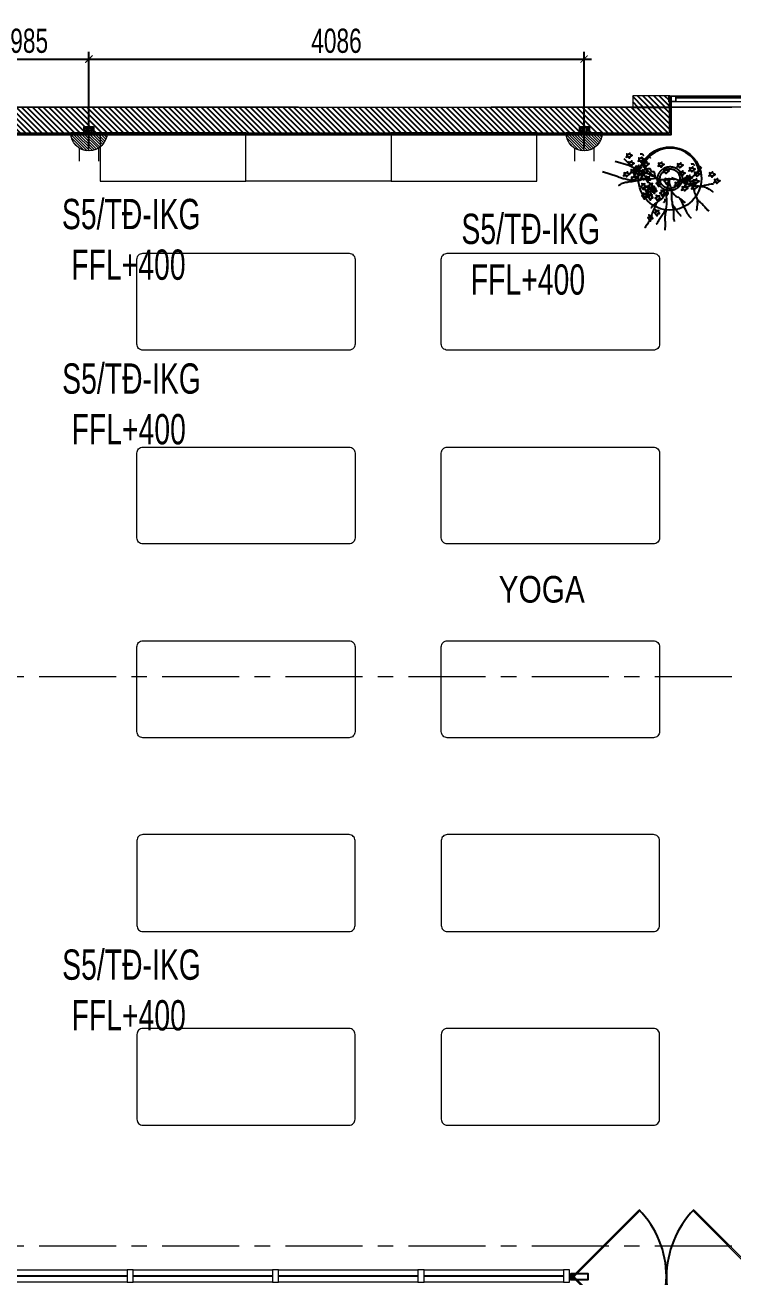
# Model space of a CAD drawing. Header units: millimetres. Extents: x -343543 to 400519, y -115663 to 104219.
# Drawn here: x -329395 to -323555, y -40258 to -29921 of the extents above; entities that cross this region are included whole.
import ezdxf
from ezdxf.xclip import XClip

# ---------------------------------------------------------------- set-up
doc = ezdxf.new("R2010")
doc.units = ezdxf.units.MM
doc.header["$XCLIPFRAME"] = 0
doc.linetypes.add('XREF MAT BANG TUONG XAY$0$01.Xref _MB T2-Mai$0$HIDDEN', pattern=[9.525, 6.35, -3.175])
doc.linetypes.add('XREF MAT BANG TUONG XAY$0$CENTER', pattern=[50.8, 31.75, -6.35, 6.35, -6.35])
doc.layers.get('0').update_dxf_attribs({"color": 231, "lineweight": 0})
doc.layers.get('DefPoints').update_dxf_attribs({"color": 191})
for name, color, linetype, lineweight in [('1-INNO-E-Socket', 4, 'Continuous', 5), ('A-PATT', 252, 'Continuous', 9), ('A-SYMBOLS', 10, 'Continuous', 13), ('E - EQ', 10, 'Continuous', 25), ('RSA -DIM', 231, 'Continuous', 0), ('SME-E-POW-NOTE', 134, 'Continuous', 18), ('XREF MAT BANG TUONG XAY$0$$1$A-TEXT', 8, 'Continuous', 25), ('XREF MAT BANG TUONG XAY$0$01.Xref _MB T2-Mai$0$$0$A-DOOR', 8, 'Continuous', 9), ('XREF MAT BANG TUONG XAY$0$01.Xref _MB T2-Mai$0$$0$A-FNSH', 8, 'Continuous', 9), ('XREF MAT BANG TUONG XAY$0$01.Xref _MB T2-Mai$0$$0$A-GLAZ', 8, 'Continuous', 13), ('XREF MAT BANG TUONG XAY$0$01.Xref _MB T2-Mai$0$$0$A-LITE', 8, 'Continuous', 9), ('XREF MAT BANG TUONG XAY$0$01.Xref _MB T2-Mai$0$$0$A-TEXT', 8, 'Continuous', 25), ('XREF MAT BANG TUONG XAY$0$01.Xref _MB T2-Mai$0$A-HIDD', 8, 'XREF MAT BANG TUONG XAY$0$01.Xref _MB T2-Mai$0$HIDDEN', 9), ('XREF MAT BANG TUONG XAY$0$A-GRID', 8, 'XREF MAT BANG TUONG XAY$0$CENTER', 15), ('XREF MAT BANG TUONG XAY$0$A-WALL-INT', 8, 'Continuous', 9)]:
    doc.layers.add(name, color=color, linetype=linetype, lineweight=lineweight)
for name, color, linetype in [('Gen Điện', 6, 'Continuous'), ('XREF MAT BANG NOI THAT$0$FF-Plants', 8, 'Continuous'), ('XREF MAT BANG TUONG XAY$0$A-FNSH', 8, 'Continuous'), ('XREF MAT BANG TUONG XAY$0$A-FURN', 8, 'Continuous'), ('XREF MAT BANG TUONG XAY$0$A-PATT', 8, 'Continuous'), ('đế âm', 1, 'Continuous')]:
    doc.layers.add(name, color=color, linetype=linetype)
doc.styles.add('SM-DIMTEXT', font='SME.shx', dxfattribs={"width": 0.7})
doc.styles.add('SME-TEXT', font='sme.shx', dxfattribs={"width": 0.7})
doc.styles.add('XREF MAT BANG NOI THAT$0$Standard', font='txt')
doc.styles.add('XREF MAT BANG TUONG XAY$0$Arial', font='arial.ttf', dxfattribs={"width": 0.8})
doc.dimstyles.new('SDIM-100', dxfattribs={"dimscale": 100, "dimtxt": 2, "dimasz": 0.6, "dimexe": 0.6, "dimexo": 0.2, "dimgap": 0.5, "dimtad": 1, "dimdec": 0, "dimzin": 12, "dimtxsty": 'SM-DIMTEXT', "dimblk": 'ARCHTICK', "dimblk1": 'ARCHTICK', "dimblk2": 'ARCHTICK', "dimcen": 0.12, "dimdle": 0.6, "dimclrd": 7, "dimclre": 8, "dimadec": 0, "dimazin": 3, "dimtfac": 2, "dimtix": 1, "dimtmove": 1, "dimatfit": 3, "dimfxl": 1, "dimtzin": 0, "dimarcsym": 1})

# ---------------------------------------------------------------- blocks, each defined once
blk = doc.blocks.new('XREF MAT BANG TUONG XAY$0$xref_IKIGAI_Cot')
at = {"layer": 'XREF MAT BANG TUONG XAY$0$A-GRID', "color": 8, "ltscale": 20}
for points in [[(-2907.5, -30600), (42750, -30600)], [(-2907.5, -35300), (42750, -35300)], [(-2907.5, -40000), (42750, -40000)]]:
    blk.add_lwpolyline(points, dxfattribs=at)
blk = doc.blocks.new('XREF MAT BANG TUONG XAY$0$01.Xref _MB T2-Mai$0$$0$A$Cfb76151b')
at = {"color": 8}
for points in [[(0, 0), (50, 0), (50, 50), (0, 50)], [(2, 2), (48, 2), (48, 48), (2, 48)]]:
    blk.add_lwpolyline(points, close=True, dxfattribs=at)
blk = doc.blocks.new('XREF MAT BANG TUONG XAY$0$01.Xref _MB T2-Mai$0$$0$A$Cc763f58b')
at = {"layer": 'DefPoints', "color": 8}
blk.add_line((5, -50), (5, 0), dxfattribs=at)
at = {"layer": 'XREF MAT BANG TUONG XAY$0$01.Xref _MB T2-Mai$0$$0$A-FNSH', "color": 8}
for centre, start, end in [((3, 2), 222.6903, 317.3097), ((3, -52), 42.6903, 137.3097)]:
    blk.add_arc(centre, 3.4, start, end, dxfattribs=at)
blk = doc.blocks.new('*U160')
at = {"layer": 'XREF MAT BANG TUONG XAY$0$01.Xref _MB T2-Mai$0$$0$A-GLAZ'}
for p, q in [((1557, 20), (55, 20)), ((1557, 10), (55, 10))]:
    blk.add_line(p, q, dxfattribs=at)
at = {"layer": 'XREF MAT BANG TUONG XAY$0$01.Xref _MB T2-Mai$0$$0$A-LITE', "color": 8}
blk.add_lwpolyline([(1557, 50), (55, 50), (55, 0), (1557, 0)], close=True, dxfattribs=at)
at = {"layer": 'XREF MAT BANG TUONG XAY$0$01.Xref _MB T2-Mai$0$$0$A-FNSH', "color": 8, "rotation": 180}
blk.add_blockref('XREF MAT BANG TUONG XAY$0$01.Xref _MB T2-Mai$0$$0$A$Cc763f58b', (5, 0), dxfattribs=at)
at = {"layer": 'XREF MAT BANG TUONG XAY$0$01.Xref _MB T2-Mai$0$$0$A-FNSH', "color": 8, "xscale": -1, "rotation": 180}
blk.add_blockref('XREF MAT BANG TUONG XAY$0$01.Xref _MB T2-Mai$0$$0$A$Cc763f58b', (1607, 0), dxfattribs=at)
at = {"layer": 'XREF MAT BANG TUONG XAY$0$01.Xref _MB T2-Mai$0$$0$A-GLAZ', "color": 8}
blk.add_blockref('XREF MAT BANG TUONG XAY$0$01.Xref _MB T2-Mai$0$$0$A$Cfb76151b', (5, 0), dxfattribs=at)
at = {"layer": 'XREF MAT BANG TUONG XAY$0$01.Xref _MB T2-Mai$0$$0$A-GLAZ', "color": 8, "xscale": -1}
blk.add_blockref('XREF MAT BANG TUONG XAY$0$01.Xref _MB T2-Mai$0$$0$A$Cfb76151b', (1607, 0), dxfattribs=at)
blk = doc.blocks.new('XREF MAT BANG TUONG XAY$0$nnrgnbnnrg')
at = {"layer": 'XREF MAT BANG TUONG XAY$0$01.Xref _MB T2-Mai$0$$0$A-DOOR', "color": 8}
for points in [[(-781, -163), (-215, 403), (-208, 396), (-774, -170)], [(809, -163), (243, 403), (236, 396), (802, -170)], [(-5636, -190), (-5586, -190), (-5586, -90), (-5636, -90)], [(-5586, -90), (-4436, -90), (-4436, -190), (-5586, -190)], [(-4436, -190), (-4386, -190), (-4386, -90), (-4436, -90)], [(-4386, -90), (-3236, -90), (-3236, -190), (-4386, -190)], [(-3236, -190), (-3186, -190), (-3186, -90), (-3236, -90)], [(-3186, -90), (-2036, -90), (-2036, -190), (-3186, -190)], [(-2036, -190), (-1986, -190), (-1986, -90), (-2036, -90)], [(-1986, -90), (-836, -90), (-836, -190), (-1986, -190)], [(-836, -190), (-786, -190), (-786, -90), (-836, -90)], [(814, -190), (864, -190), (864, -90), (814, -90)], [(864, -90), (1584, -90), (1584, -190), (864, -190)], [(1584, -190), (1634, -190), (1634, -90), (1584, -90)], [(-5586, -135), (-4436, -135), (-4436, -145), (-5586, -145)], [(-4386, -135), (-3236, -135), (-3236, -145), (-4386, -145)], [(-3186, -135), (-2036, -135), (-2036, -145), (-3186, -145)], [(-1986, -135), (-836, -135), (-836, -145), (-1986, -145)], [(-781, -127), (-215, -693), (-208, -686), (-774, -120)], [(809, -127), (243, -693), (236, -686), (802, -120)], [(864, -135), (1584, -135), (1584, -145), (864, -145)]]:
    blk.add_lwpolyline(points, close=True, dxfattribs=at)
at = {"layer": 'XREF MAT BANG TUONG XAY$0$A-FURN', "color": 8}
for points in [[(-776, -120), (-635, -120), (-635, -170), (-776, -170)], [(804, -120), (664, -120), (664, -170), (804, -170)]]:
    blk.add_lwpolyline(points, close=True, dxfattribs=at)
blk.add_circle((-756, -145), 10, dxfattribs=at)
for centre, start, end in [((-786, -150), 0.3581, 44.092), ((814, -150), 135.908, 179.6419), ((-786, -140), 315.908, 359.6419), ((814, -140), 180.3581, 224.092)]:
    blk.add_arc(centre, 800, start, end, dxfattribs=at)
blk = doc.blocks.new('*U262')
at = {"layer": 'XREF MAT BANG TUONG XAY$0$A-PATT'}
h = blk.add_hatch(dxfattribs=at)
h.set_pattern_fill('ANSI31', color=8, scale=10)
h.set_pattern_definition([(45, (41236.79, -11293.564), (-22.45064, 22.45064), [])])
h.paths.add_polyline_path([(-39, 48), (5751, 48), (5751, -162), (-39, -162)])
at = {"layer": 'XREF MAT BANG TUONG XAY$0$A-WALL-INT', "color": 8}
blk.add_lwpolyline([(-39, 48), (5751, 48), (5751, -162), (-39, -162)], close=True, dxfattribs=at)
blk = doc.blocks.new('*U254')
at = {"layer": 'XREF MAT BANG TUONG XAY$0$A-PATT'}
h = blk.add_hatch(dxfattribs=at)
h.set_pattern_fill('ANSI31', color=8, scale=10)
h.set_pattern_definition([(45, (35750.104, -11178.564), (-22.45064, 22.45064), [])])
h.paths.add_polyline_path([(-39, 48), (265, 48), (265, -48), (-39, -48)])
at = {"layer": 'XREF MAT BANG TUONG XAY$0$A-WALL-INT', "color": 8}
blk.add_lwpolyline([(-39, 48), (265, 48), (265, -48), (-39, -48)], close=True, dxfattribs=at)
blk = doc.blocks.new('XREF MAT BANG TUONG XAY$0$NNNN')
at = {"layer": 'XREF MAT BANG TUONG XAY$0$A-FURN', "color": 8, "xscale": -1, "rotation": 180}
for name, p in [('*U254', (5825, 16805)), ('*U262', (339, 16595))]:
    blk.add_blockref(name, p, dxfattribs=at)
blk = doc.blocks.new('XREF MAT BANG NOI THAT$0$YLD.Studio-02-104')
at = {"layer": 'XREF MAT BANG NOI THAT$0$FF-Plants', "color": 8, "flags": 128}
blk.add_lwpolyline([(96, -13), (101, -11), (112, -10), (119, -9), (134, -7), (139, -7), (150, -9), (159, -9), (164, -11), (169, -10), (171, -9), (173, -8), (175, -5), (180, 1), (184, 6), (192, 13), (196, 17), (205, 23), (212, 28), (217, 30), (225, 38), (235, 46), (235, 46), (235, 46, 0.059467), (219, 99, 0.414214), (-99, 219), (-105, 216), (-106, 216, 0.178839), (-228, 94), (-225, 89), (-214, 77), (-210, 74), (-209, 70), (-208, 69), (-207, 67), (-206, 68), (-205, 66), (-203, 67), (-202, 68), (-191, 69), (-184, 71), (-178, 71), (-173, 72), (-172, 70), (-170, 71), (-169, 68), (-168, 66), (-168, 65), (-167, 63), (-166, 62), (-165, 60), (-165, 58), (-164, 57), (-163, 55), (-163, 54), (-162, 52), (-160, 51), (-159, 50), (-154, 48), (-152, 47), (-150, 48), (-146, 46), (-143, 46), (-140, 47), (-138, 46), (-137, 45), (-136, 43), (-135, 40), (-135, 35), (-133, 31), (-132, 30), (-132, 24), (-131, 23), (-132, 21), (-131, 19), (-131, 17), (-130, 16), (-129, 14), (-127, 10), (-127, 6), (-126, 3), (-121, -3), (-120, -6), (-119, -7), (-119, -9), (-118, -11), (-115, -13), (-113, -14), (-111, -17), (-107, -17), (-106, -17)], format="xyb", dxfattribs=at)
at = {"layer": 'XREF MAT BANG NOI THAT$0$FF-Plants', "color": 8}
for points in [[(-456, 131), (-344, 98), (-323, 89), (-280, 69), (-247, 55), (-233, 50), (-221, 47), (-195, 33), (-180, 28), (-172, 23), (-151, 12), (-142, 7), (-127, -4), (-118, -10), (-97, -16), (-87, -18), (-76, -19), (-57, -19), (-52, -19), (-35, -15), (-18, -13), (-18, -13), (-11, -12), (1, -13), (7, -13), (20, -15), (25, -17), (28, -17), (34, -18)], [(-385, 155), (-338, 107), (-337, 106), (-336, 104), (-335, 103), (-334, 101), (-332, 98), (-329, 95), (-328, 94), (-325, 92), (-324, 91), (-323, 89), (-323, 89), (-321, 88)], [(-332, 167), (-315, 179), (-335, 186), (-335, 199), (-351, 186), (-361, 192), (-359, 175), (-366, 166), (-347, 170), (-341, 157), (-332, 167)], [(-316, 102), (-299, 114), (-319, 121), (-319, 134), (-335, 121), (-345, 127), (-343, 110), (-350, 101), (-331, 105), (-325, 92), (-316, 102)], [(-234, 134), (-216, 146), (-236, 153), (-237, 166), (-252, 154), (-262, 159), (-260, 142), (-268, 133), (-249, 138), (-243, 125), (-234, 134)], [(-137, 7), (-189, 54), (-194, 62), (-199, 68), (-206, 84), (-212, 94), (-217, 107), (-219, 114), (-221, 120), (-225, 140), (-228, 145), (-231, 155), (-232, 159), (-234, 160), (-233, 161), (-234, 162), (-234, 162)], [(-193, 97), (-175, 109), (-195, 116), (-196, 129), (-211, 116), (-221, 122), (-219, 105), (-226, 95), (-207, 100), (-202, 87), (-193, 97)], [(-69, 93), (-52, 105), (-72, 111), (-72, 125), (-88, 112), (-98, 117), (-96, 100), (-103, 91), (-84, 96), (-78, 83), (-69, 93)], [(87, 86), (105, 98), (85, 104), (84, 118), (69, 105), (59, 110), (61, 93), (54, 84), (73, 89), (78, 76), (87, 86)], [(-561, 47), (-441, 9), (-423, 0), (-413, -3), (-391, -10), (-381, -12), (-360, -16), (-355, -18), (-349, -19), (-332, -24), (-330, -25), (-328, -25), (-326, -26), (-324, -26), (-322, -27), (-317, -27), (-314, -28), (-310, -29), (-305, -28), (-303, -29), (-302, -28), (-298, -29), (-296, -29), (-294, -30), (-293, -29), (-292, -30), (-290, -31), (-289, -30), (-288, -31)], [(-353, 13), (-335, 25), (-355, 32), (-356, 45), (-371, 32), (-381, 37), (-379, 21), (-387, 11), (-368, 16), (-362, 3), (-353, 13)], [(-297, 39), (-279, 50), (-300, 57), (-300, 70), (-315, 58), (-325, 63), (-324, 46), (-331, 37), (-312, 42), (-306, 29), (-297, 39)], [(-294, -23), (-277, -11), (-297, -4), (-297, 9), (-313, -4), (-323, 1), (-321, -15), (-328, -25), (-309, -20), (-303, -33), (-294, -23)], [(-274, 4), (-256, 16), (-276, 22), (-277, 36), (-292, 23), (-302, 28), (-300, 12), (-308, 2), (-289, 7), (-283, -6), (-274, 4)], [(-270, 55), (-252, 67), (-272, 73), (-273, 87), (-288, 74), (-298, 79), (-296, 62), (-304, 53), (-285, 58), (-279, 45), (-270, 55)], [(-257, 67), (-239, 79), (-260, 86), (-260, 99), (-275, 86), (-285, 91), (-284, 75), (-291, 65), (-272, 70), (-266, 57), (-257, 67)], [(-231, 25), (-214, 37), (-234, 44), (-234, 57), (-250, 44), (-260, 50), (-258, 33), (-265, 24), (-246, 28), (-240, 15), (-231, 25)], [(-213, -11), (-195, 1), (-215, 7), (-216, 21), (-231, 8), (-241, 13), (-239, -4), (-247, -13), (-228, -8), (-222, -21), (-213, -11)], [(-202, 37), (-184, 49), (-204, 55), (-205, 69), (-220, 56), (-230, 61), (-228, 44), (-236, 35), (-217, 40), (-211, 27), (-202, 37)], [(-198, -26), (-186, -43), (-179, -23), (-166, -22), (-178, -7), (-173, 3), (-190, 0), (-199, 7), (-195, -11), (-208, -17), (-198, -26)], [(-28, 39), (-10, 51), (-30, 58), (-31, 71), (-46, 58), (-56, 64), (-54, 47), (-62, 38), (-43, 42), (-37, 29), (-28, 39)], [(104, 21), (121, 32), (101, 39), (101, 52), (85, 40), (75, 45), (77, 28), (70, 19), (89, 24), (95, 11), (104, 21)], [(150, -27), (168, -15), (148, -8), (147, 5), (132, -8), (122, -3), (124, -19), (116, -29), (135, -24), (141, -37), (150, -27)], [(163, -15), (181, -3), (160, 4), (160, 17), (145, 5), (134, 10), (136, -7), (129, -16), (148, -12), (154, -25), (163, -15)], [(186, 53), (204, 65), (184, 71), (183, 85), (168, 72), (158, 77), (160, 60), (152, 51), (171, 56), (177, 43), (186, 53)], [(227, 15), (245, 27), (225, 34), (224, 47), (209, 35), (199, 40), (201, 23), (193, 14), (212, 19), (218, 6), (227, 15)], [(350, 11), (368, 23), (348, 30), (347, 43), (332, 30), (322, 36), (324, 19), (316, 10), (336, 14), (341, 1), (350, 11)], [(-106, -10), (-171, -16), (-181, -17), (-202, -17), (-214, -19), (-229, -20), (-233, -19), (-239, -21), (-243, -23), (-246, -24), (-249, -24), (-253, -26), (-254, -27), (-258, -26), (-266, -28), (-277, -29), (-279, -29), (-284, -29), (-294, -33), (-299, -33), (-309, -36), (-318, -38), (-327, -38), (-348, -40), (-358, -44), (-370, -43), (-389, -50), (-407, -56), (-414, -62), (-421, -65), (-426, -68), (-427, -69), (-427, -69)], [(-236, -84), (-224, -101), (-217, -81), (-203, -81), (-216, -66), (-211, -56), (-228, -58), (-237, -51), (-233, -70), (-246, -76), (-236, -84)], [(-209, -104), (-197, -121), (-190, -101), (-176, -100), (-189, -86), (-184, -75), (-201, -78), (-210, -71), (-206, -89), (-219, -95), (-209, -104)], [(-173, -80), (-162, -97), (-155, -77), (-141, -77), (-154, -62), (-148, -52), (-165, -54), (-174, -47), (-170, -66), (-183, -72), (-173, -80)], [(-157, -107), (-146, -124), (-139, -104), (-125, -103), (-138, -88), (-132, -78), (-149, -80), (-158, -73), (-154, -92), (-167, -98), (-157, -107)], [(-145, -119), (-133, -136), (-126, -116), (-113, -116), (-125, -101), (-120, -91), (-137, -93), (-146, -86), (-142, -104), (-155, -110), (-145, -119)], [(-8, -18), (-25, -80), (-28, -91), (-32, -108), (-34, -117), (-36, -131), (-35, -138), (-35, -147), (-35, -157), (-34, -184), (-34, -206), (-34, -215), (-34, -226), (-37, -242), (-37, -250), (-38, -261), (-40, -266), (-41, -270), (-41, -272), (-42, -273), (-42, -275), (-44, -277), (-46, -280), (-54, -293), (-60, -303), (-98, -361), (-101, -367), (-108, -375), (-111, -381), (-114, -384), (-117, -388), (-118, -388)], [(-108, -60), (-96, -77), (-89, -57), (-76, -56), (-88, -42), (-83, -32), (-100, -34), (-109, -27), (-105, -45), (-118, -51), (-108, -60)], [(-42, -43), (-30, -60), (-23, -40), (-9, -39), (-22, -25), (-16, -15), (-33, -17), (-43, -10), (-38, -28), (-52, -34), (-42, -43)], [(-20, -25), (-3, -75), (0, -83), (4, -97), (6, -104), (8, -116), (8, -121), (8, -128), (9, -137), (8, -159), (9, -177), (9, -184), (10, -193), (13, -206), (14, -213), (15, -222), (17, -226), (18, -229), (18, -230), (19, -231), (19, -233), (21, -234), (23, -237), (29, -246), (35, -255), (69, -300), (72, -304), (79, -311), (81, -315), (84, -318), (87, -320), (88, -320)], [(8, -4), (134, -49), (147, -55), (156, -60), (171, -69), (175, -70), (180, -73), (180, -75), (182, -74), (183, -76), (184, -78), (185, -81), (185, -85), (187, -93), (189, -98), (194, -112), (194, -117), (199, -130), (201, -135), (206, -146), (207, -149), (212, -164), (214, -168), (217, -177), (217, -177), (219, -183), (220, -185), (221, -184), (225, -188), (228, -190), (231, -194), (236, -197), (238, -199), (246, -207), (249, -211), (257, -218), (263, -222), (270, -231), (274, -236), (282, -245), (289, -252), (289, -253), (293, -257), (293, -259), (297, -264), (303, -268), (305, -269), (305, -270), (310, -272), (311, -275), (316, -278), (316, -279)], [(67, -69), (85, -57), (64, -50), (64, -37), (49, -49), (39, -44), (40, -61), (33, -70), (52, -65), (58, -78), (67, -69)], [(123, -43), (141, -31), (120, -25), (120, -11), (105, -24), (94, -19), (96, -36), (89, -45), (108, -40), (114, -53), (123, -43)], [(126, -105), (143, -93), (123, -86), (123, -73), (107, -85), (97, -80), (99, -97), (92, -106), (111, -102), (117, -114), (126, -105)], [(146, -78), (164, -66), (144, -59), (143, -46), (128, -59), (118, -53), (120, -70), (112, -79), (131, -75), (137, -88), (146, -78)], [(189, -56), (206, -44), (186, -38), (186, -24), (170, -37), (160, -32), (162, -49), (155, -58), (174, -53), (180, -66), (189, -56)], [(207, -93), (225, -81), (204, -75), (204, -61), (189, -74), (179, -69), (181, -86), (173, -95), (192, -90), (198, -103), (207, -93)], [(178, -70), (187, -74), (190, -74), (212, -72), (216, -73), (224, -72), (229, -72), (238, -73), (242, -73), (253, -75), (259, -76), (262, -76), (271, -77), (273, -78), (273, -78), (275, -78), (277, -79), (279, -80), (288, -83), (291, -85), (295, -88), (301, -89), (308, -93), (320, -100), (327, -105), (340, -115), (348, -121), (348, -121), (350, -122)], [(218, -45), (236, -33), (215, -27), (215, -13), (200, -26), (190, -21), (191, -37), (184, -47), (203, -42), (209, -55), (218, -45)], [(251, -74), (259, -72), (262, -71), (276, -68), (281, -65), (314, -61), (320, -58), (336, -56), (342, -55), (348, -56), (349, -55), (351, -54), (351, -54)], [(392, -42), (410, -30), (389, -24), (389, -10), (374, -23), (364, -18), (366, -35), (358, -44), (377, -39), (383, -52), (392, -42)], [(-226, -164), (-214, -181), (-207, -161), (-193, -161), (-206, -146), (-200, -136), (-218, -138), (-227, -131), (-222, -149), (-236, -155), (-226, -164)], [(-188, -145), (-176, -162), (-169, -142), (-156, -142), (-168, -127), (-163, -117), (-180, -119), (-189, -112), (-185, -130), (-198, -136), (-188, -145)], [(-177, -174), (-165, -191), (-158, -171), (-145, -170), (-157, -155), (-152, -145), (-169, -148), (-178, -141), (-174, -159), (-187, -165), (-177, -174)], [(-32, -119), (-37, -126), (-38, -127), (-38, -129), (-48, -147), (-50, -149), (-55, -156), (-61, -166), (-65, -171), (-69, -177), (-70, -177), (-71, -179), (-74, -182), (-76, -184), (-82, -187), (-85, -189), (-89, -191), (-101, -198), (-105, -202), (-109, -205), (-111, -209), (-112, -209), (-113, -210), (-114, -210), (-114, -212), (-116, -214), (-118, -216), (-132, -224), (-143, -235), (-146, -239), (-150, -244), (-153, -246), (-153, -247), (-154, -247), (-156, -249), (-158, -251), (-159, -253), (-160, -253), (-161, -254)], [(-116, -182), (-104, -199), (-97, -179), (-83, -178), (-96, -163), (-90, -153), (-108, -156), (-117, -148), (-112, -167), (-126, -173), (-116, -182)], [(-77, -141), (-65, -158), (-58, -138), (-44, -137), (-57, -122), (-52, -112), (-69, -114), (-78, -107), (-74, -126), (-87, -132), (-77, -141)], [(4, -106), (8, -111), (9, -113), (9, -114), (19, -128), (20, -129), (25, -135), (31, -143), (34, -147), (38, -151), (39, -151), (40, -152), (42, -155), (44, -156), (49, -159), (52, -160), (56, -161), (65, -166), (69, -169), (73, -172), (74, -174), (75, -174), (76, -176), (77, -176), (77, -177), (79, -178), (81, -180), (93, -186), (103, -194), (106, -197), (109, -201), (111, -202), (111, -204), (112, -203), (114, -205), (116, -206), (117, -207), (118, -207), (118, -209)], [(78, -177), (83, -185), (85, -189), (87, -194), (111, -245), (116, -254), (123, -272), (124, -273), (126, -276), (129, -284), (131, -287), (133, -290), (136, -295), (136, -297), (138, -300), (139, -302), (142, -306), (146, -312), (148, -315), (148, -315), (151, -319), (157, -324), (160, -327), (162, -330), (164, -332), (167, -336), (168, -336), (168, -338)], [(221, -184), (222, -192), (221, -198), (222, -208), (220, -212), (222, -216), (222, -220), (221, -224), (222, -227), (220, -231), (221, -233), (218, -246), (218, -249), (216, -261), (216, -263), (216, -266), (215, -268), (215, -270), (215, -273), (216, -275)], [(-115, -212), (-120, -223), (-122, -228), (-125, -233), (-150, -298), (-155, -309), (-163, -332), (-164, -334), (-166, -337), (-169, -348), (-171, -351), (-173, -355), (-176, -362), (-177, -363), (-179, -367), (-180, -370), (-183, -376), (-187, -383), (-189, -386), (-190, -386), (-193, -392), (-199, -399), (-203, -402), (-205, -406), (-207, -409), (-210, -415), (-211, -415), (-211, -416)], [(-123, -303), (-111, -320), (-104, -300), (-90, -299), (-103, -285), (-97, -275), (-114, -277), (-124, -270), (-119, -288), (-132, -294), (-123, -303)], [(-38, -264), (-39, -280), (-40, -289), (-40, -293), (-43, -305), (-44, -310), (-45, -315), (-46, -328), (-46, -340), (-46, -349), (-46, -361), (-45, -366), (-45, -375), (-44, -379), (-44, -382), (-44, -386), (-44, -387), (-44, -391), (-44, -393), (-44, -395), (-44, -402), (-44, -405), (-45, -407), (-45, -410), (-46, -421), (-46, -424), (-47, -430), (-48, -431), (-48, -433), (-48, -435), (-48, -437), (-48, -438)], [(15, -224), (17, -237), (18, -244), (18, -247), (21, -257), (22, -261), (23, -266), (24, -276), (24, -286), (25, -293), (25, -303), (24, -307), (25, -314), (25, -317), (25, -320), (25, -323), (25, -324), (25, -327), (25, -329), (25, -330), (25, -336), (25, -339), (26, -340), (26, -343), (28, -352), (28, -354), (29, -359), (30, -360), (30, -362), (30, -363), (30, -364), (30, -366)], [(-178, -345), (-166, -362), (-159, -342), (-145, -341), (-158, -327), (-153, -317), (-170, -319), (-179, -312), (-174, -330), (-188, -336), (-178, -345)]]:
    blk.add_lwpolyline(points, dxfattribs=at)
blk.add_circle((-5, -12), 260, dxfattribs=at)
for points in [[(-221, 178), (-224, 183), (-233, 190), (-244, 191), (-249, 189)], [(-165, 156), (-167, 161), (-177, 168), (-188, 169), (-193, 167)], [(199, 96), (196, 101), (187, 108), (176, 109), (170, 107)], [(87, 29), (76, 54), (33, 84), (-21, 89), (-70, 66), (-102, 23), (-108, -30), (-86, -78), (-43, -109), (11, -113), (61, -91), (93, -48), (98, 5), (87, 29)], [(70, 22), (61, 41), (26, 66), (-18, 70), (-58, 51), (-84, 16), (-89, -27), (-71, -66), (-35, -91), (8, -94), (48, -76), (74, -41), (79, 2), (70, 22)], [(255, 74), (252, 80), (243, 86), (232, 88), (227, 85)], [(-56, -208), (-51, -205), (-44, -196), (-42, -185), (-45, -180)], [(-33, -152), (-28, -150), (-21, -140), (-19, -129), (-22, -124)]]:
    blk.add_open_spline(points, degree=2, dxfattribs=at)
at = {"layer": 'XREF MAT BANG NOI THAT$0$FF-Plants', "color": 8, "style": 'XREF MAT BANG NOI THAT$0$Standard', "flags": 1}
for tag in ['YLD.STUDIO', '抖音/小红书/公众号：YLD.STUDIO', 'YLD.STUDIO']:
    blk.add_attdef(tag, (77, -131), '', height=0.00296, dxfattribs=at)
blk = doc.blocks.new('XREF MAT BANG NOI THAT')
at = {"color": 8}
for points in [[(10989, -30810), (9789, -30810), (9789, -31210), (10989, -31210)], [(10989, -30810), (12189, -30810), (12189, -31210), (10989, -31210)], [(13389, -30810), (12189, -30810), (12189, -31210), (13389, -31210)]]:
    blk.add_lwpolyline(points, close=True, dxfattribs=at)
for points in [[(11891, -31855), (11891, -32555, -0.414214), (11841, -32605), (10141, -32605, -0.414214), (10091, -32555), (10091, -31855, -0.414214), (10141, -31805), (11841, -31805, -0.414214)], [(14402, -31855), (14402, -32555, -0.414214), (14352, -32605), (12652, -32605, -0.414214), (12602, -32555), (12602, -31855, -0.414214), (12652, -31805), (14352, -31805, -0.414214)], [(11891, -33455), (11891, -34155, -0.414214), (11841, -34205), (10141, -34205, -0.414214), (10091, -34155), (10091, -33455, -0.414214), (10141, -33405), (11841, -33405, -0.414214)], [(14402, -33455), (14402, -34155, -0.414214), (14352, -34205), (12652, -34205, -0.414214), (12602, -34155), (12602, -33455, -0.414214), (12652, -33405), (14352, -33405, -0.414214)], [(11891, -35055), (11891, -35755, -0.414214), (11841, -35805), (10141, -35805, -0.414214), (10091, -35755), (10091, -35055, -0.414214), (10141, -35005), (11841, -35005, -0.414214)], [(14402, -35055), (14402, -35755, -0.414214), (14352, -35805), (12652, -35805, -0.414214), (12602, -35755), (12602, -35055, -0.414214), (12652, -35005), (14352, -35005, -0.414214)], [(11891, -37355), (11891, -36655, 0.414214), (11841, -36605), (10141, -36605, 0.414214), (10091, -36655), (10091, -37355, 0.414214), (10141, -37405), (11841, -37405, 0.414214)], [(14402, -37355), (14402, -36655, 0.414214), (14352, -36605), (12652, -36605, 0.414214), (12602, -36655), (12602, -37355, 0.414214), (12652, -37405), (14352, -37405, 0.414214)], [(11891, -38955), (11891, -38255, 0.414214), (11841, -38205), (10141, -38205, 0.414214), (10091, -38255), (10091, -38955, 0.414214), (10141, -39005), (11841, -39005, 0.414214)], [(14402, -38955), (14402, -38255, 0.414214), (14352, -38205), (12652, -38205, 0.414214), (12602, -38255), (12602, -38955, 0.414214), (12652, -39005), (14352, -39005, 0.414214)]]:
    blk.add_lwpolyline(points, format="xyb", close=True, dxfattribs=at)
blk.add_blockref('XREF MAT BANG NOI THAT$0$YLD.Studio-02-104', (14493, -31177), dxfattribs=at)
blk = doc.blocks.new('01.Xref _MB T1')
at = {"layer": 'XREF MAT BANG TUONG XAY$0$01.Xref _MB T2-Mai$0$A-HIDD', "color": 8, "ltscale": 500}
blk.add_lwpolyline([(0.00011, -47000.00005), (39999.99073, -47000.00005), (39999.99073, -30600.00246), (0.00011, -30600.00246)], close=True, dxfattribs=at)
at = {"layer": 'XREF MAT BANG TUONG XAY$0$A-FNSH', "color": 8}
blk.add_lwpolyline([(8395.00914, -41745.00014), (8620.00915, -41745.00039), (8620.00915, -40315.00001), (8809.99074, -40315.00001), (8809.99074, -39785.00001), (8620.00076, -39785.00004), (8620.00004, -35715.00001), (8809.99073, -35715.00001), (8809.99073, -35285.00001), (8620.0008, -35285.00001), (8620.01163, -30914.99949), (8709.98849, -30914.99918), (8709.99799, -30824.99967), (14498.31369, -30824.99964), (14498.30396, -30504.99947)], dxfattribs=at)
at = {"color": 8}
ref = blk.add_blockref('XREF MAT BANG TUONG XAY$0$xref_IKIGAI_Cot', (-0.00927, -0.00001), dxfattribs=at)
XClip(ref).set_block_clipping_path([(-5181.1494167775, -58156.1251844964), (44638.3275875031, -24933.2650512661)])
at = {"layer": 'XREF MAT BANG TUONG XAY$0$01.Xref _MB T2-Mai$0$$0$A-TEXT', "color": 8, "xscale": -1, "rotation": 180}
blk.add_blockref('*U160', (14483.30396, -30504.99992), dxfattribs=at)
at = {"layer": 'XREF MAT BANG TUONG XAY$0$A-FURN', "color": 8}
for name, p in [('XREF MAT BANG TUONG XAY$0$NNNN', (8395.00793, -47357.72853)), ('XREF MAT BANG TUONG XAY$0$nnrgnbnnrg', (14445.81833, -40110.00001))]:
    blk.add_blockref(name, p, dxfattribs=at)
at = {"layer": 'XREF MAT BANG TUONG XAY$0$$1$A-TEXT', "color": 8, "style": 'XREF MAT BANG TUONG XAY$0$Arial', "width": 0.8}
blk.add_text('YOGA', height=220, dxfattribs=at).set_placement((13075.64002, -34689.71986))
at = {"layer": 'A-PATT', "color": 8}
blk.add_blockref('XREF MAT BANG NOI THAT', (0, 0), dxfattribs=at)
blk = doc.blocks.new('*U28')
at = {"layer": '1-INNO-E-Socket'}
h = blk.add_hatch(dxfattribs=at)
h.set_pattern_fill('ANSI31,O', scale=106.995219)
h.set_pattern_definition([(45, (-641.971, -356.651), (-9.45713, 9.45713), [])])
h.paths.add_polyline_path([(124.8, 0, 1), (-124.8, 0)])
for p, q in [((-65.7, 106.1), (-65.7, 195.3)), ((65.7, 106.1), (65.7, 195.3)), ((124.8, 0), (-124.8, 0)), ((109.4, 0), (-109.4, 0))]:
    blk.add_line(p, q, dxfattribs=at)
blk.add_arc((0, 0), 124.8, 0, 180, dxfattribs=at)
blk = doc.blocks.new('_ArchTick')
at = {"color": 0, "linetype": 'ByBlock', "const_width": 0.15}
blk.add_lwpolyline([(-0.5, -0.5), (0.5, 0.5)], dxfattribs=at)
blk = doc.blocks.new('*D475')
at = {"layer": 'DefPoints', "color": 0, "linetype": 'Continuous', "ltscale": 1000, "transparency": 16777216}
for p in [(-328868, -30202), (-329853, -30825), (-328868, -30960)]:
    blk.add_point(p, dxfattribs=at)
at = {"layer": 'RSA -DIM', "color": 8, "linetype": 'Continuous', "lineweight": -2, "ltscale": 1000, "transparency": 16777216}
for p, q in [((-329853, -30805), (-329853, -30142)), ((-328868, -30940), (-328868, -30142))]:
    blk.add_line(p, q, dxfattribs=at)
at = {"layer": 'RSA -DIM', "color": 7, "linetype": 'Continuous', "lineweight": -2, "ltscale": 1000, "transparency": 16777216}
blk.add_line((-329913, -30202), (-328808, -30202), dxfattribs=at)
at = {"layer": 'RSA -DIM', "color": 7, "linetype": 'Continuous', "lineweight": -2, "ltscale": 1000, "transparency": 16777216, "xscale": 60, "yscale": 60, "zscale": 60, "rotation": 180}
blk.add_blockref('_ArchTick', (-329853, -30202), dxfattribs=at)
at = {"layer": 'RSA -DIM', "color": 7, "linetype": 'Continuous', "lineweight": -2, "ltscale": 1000, "transparency": 16777216, "xscale": 60, "yscale": 60, "zscale": 60}
blk.add_blockref('_ArchTick', (-328868, -30202), dxfattribs=at)
at = {"layer": 'RSA -DIM', "color": 0, "linetype": 'Continuous', "ltscale": 1000, "transparency": 16777216, "insert": (-329361, -30052), "char_height": 200, "attachment_point": 5, "style": 'SM-DIMTEXT'}
blk.add_mtext('985', dxfattribs=at)
blk = doc.blocks.new('đế âm 78')
at = {"layer": 'Gen Điện', "ltscale": 30}
blk.add_lwpolyline([(5501258, -3862345), (5501258, -3862423), (5501303, -3862423, 0.414214), (5501308, -3862418), (5501308, -3862350, 0.414214), (5501303, -3862345), (5501258, -3862345)], format="xyb", dxfattribs=at)
blk.add_lwpolyline([(5501261, -3862345), (5501261, -3862423)], dxfattribs=at)
for centre, radius in [((5501285, -3862363), 10), ((5501285, -3862403), 12.5)]:
    blk.add_circle(centre, radius, dxfattribs=at)
blk = doc.blocks.new('*D476')
at = {"layer": 'DefPoints', "color": 0, "linetype": 'Continuous', "ltscale": 1000, "transparency": 16777216}
for p in [(-324783, -30202), (-328868, -30960), (-324783, -30960)]:
    blk.add_point(p, dxfattribs=at)
at = {"layer": 'RSA -DIM', "color": 8, "linetype": 'Continuous', "lineweight": -2, "ltscale": 1000, "transparency": 16777216}
for p, q in [((-328868, -30940), (-328868, -30142)), ((-324783, -30940), (-324783, -30142))]:
    blk.add_line(p, q, dxfattribs=at)
at = {"layer": 'RSA -DIM', "color": 7, "linetype": 'Continuous', "lineweight": -2, "ltscale": 1000, "transparency": 16777216}
blk.add_line((-328928, -30202), (-324723, -30202), dxfattribs=at)
at = {"layer": 'RSA -DIM', "color": 7, "linetype": 'Continuous', "lineweight": -2, "ltscale": 1000, "transparency": 16777216, "xscale": 60, "yscale": 60, "zscale": 60, "rotation": 180}
blk.add_blockref('_ArchTick', (-328868, -30202), dxfattribs=at)
at = {"layer": 'RSA -DIM', "color": 7, "linetype": 'Continuous', "lineweight": -2, "ltscale": 1000, "transparency": 16777216, "xscale": 60, "yscale": 60, "zscale": 60}
blk.add_blockref('_ArchTick', (-324783, -30202), dxfattribs=at)
at = {"layer": 'RSA -DIM', "color": 0, "linetype": 'Continuous', "ltscale": 1000, "transparency": 16777216, "insert": (-326826, -30052), "char_height": 200, "attachment_point": 5, "style": 'SM-DIMTEXT'}
blk.add_mtext('4086', dxfattribs=at)

msp = doc.modelspace()

# ---------------------------------------------------------------- block references
at = {"layer": 'A-SYMBOLS'}
msp.add_blockref('01.Xref _MB T1', (-338563.5, 0), dxfattribs=at)

# ---------------------------------------------------------------- next in the draw order: block references
at = {"layer": 'E - EQ', "xscale": -1.2, "yscale": 1.2, "zscale": 1.2, "rotation": 180}
for p in [(-328868.5, -30810), (-324782.8, -30810)]:
    msp.add_blockref('*U28', p, dxfattribs=at)
at = {"layer": 'đế âm', "xscale": -1, "rotation": 270.0000000008198}
for p in [(3533515.4, -5532068.1), (3537603.4, -5532068.1)]:
    msp.add_blockref('đế âm 78', p, dxfattribs=at)

# ---------------------------------------------------------------- next in the draw order: texts
at = {"layer": 'SME-E-POW-NOTE', "style": 'SME-TEXT', "width": 0.7}
for s, p in [('S5/TĐ-IKG', (-329091, -31606.2)), ('S5/TĐ-IKG', (-325795.3, -31728.7)), ('FFL+400', (-329013.6, -32024.2)), ('FFL+400', (-325718, -32146.8)), ('S5/TĐ-IKG', (-329088.9, -32964.6)), ('FFL+400', (-329011.6, -33382.7)), ('S5/TĐ-IKG', (-329088.9, -37803.7)), ('FFL+400', (-329011.6, -38221.8))]:
    msp.add_text(s, height=250, dxfattribs=at).set_placement(p)

# ---------------------------------------------------------------- next in the draw order: dimensions: what is measured, and where the dimension line sits
at = {"layer": 'RSA -DIM', "color": 1, "linetype": 'Continuous', "ltscale": 1000}
for base, p1, p2, picture, middle in [((-328868.5, -30202.1), (-329853.5, -30825), (-328868.5, -30959.8), '*D475', (-329361, -30052.1)), ((-324782.8, -30202.1), (-328868.5, -30959.8), (-324782.8, -30959.8), '*D476', (-326825.6, -30052.1))]:
    dim = msp.add_linear_dim(base=base, p1=p1, p2=p2, dimstyle='SDIM-100', dxfattribs=at)
    dim.commit()
    dim.dimension.update_dxf_attribs({"geometry": picture, "text_midpoint": middle})

doc.saveas('drawing.dxf')
